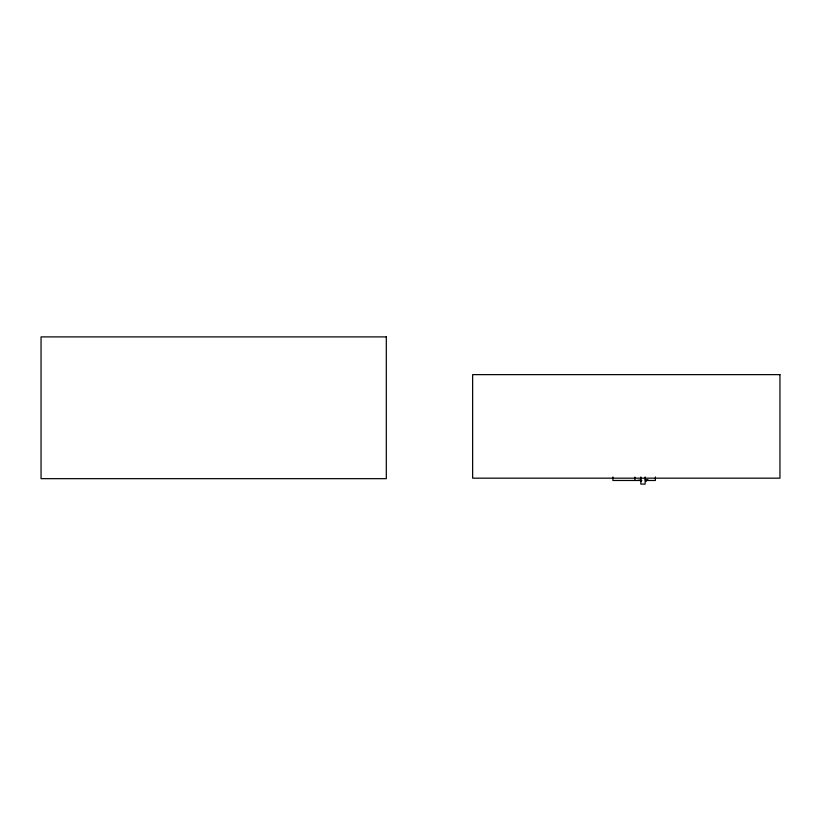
<?xml version="1.0" encoding="UTF-8"?>
<svg xmlns="http://www.w3.org/2000/svg" width="821" height="821" viewBox="0 0 821 821"><rect width="100%" height="100%" fill="white"/><g stroke="black" fill="none" stroke-linecap="round" stroke-linejoin="round"><path stroke-width="1.23" d="M640.842 480.008L637.322 480.48M645.132 479.854L647.943 479.854L647.943 480.48M641.889 480.48L612.887 480.48L612.887 476.97M645.881 480.48L655.374 480.48L655.374 476.97M646.096 480.48L646.096 481.527M645.132 476.929L645.132 484.103L640.842 484.103L640.842 476.96M641.232 480.48L641.232 481.527M634.92 477.083L634.92 480.48M386.311 336.897L41.05 336.897L41.05 478.664L386.311 478.664L386.311 336.897M779.95 374.633L472.639 374.633L472.639 478.171L779.95 478.171L779.95 374.633"/></g></svg>
